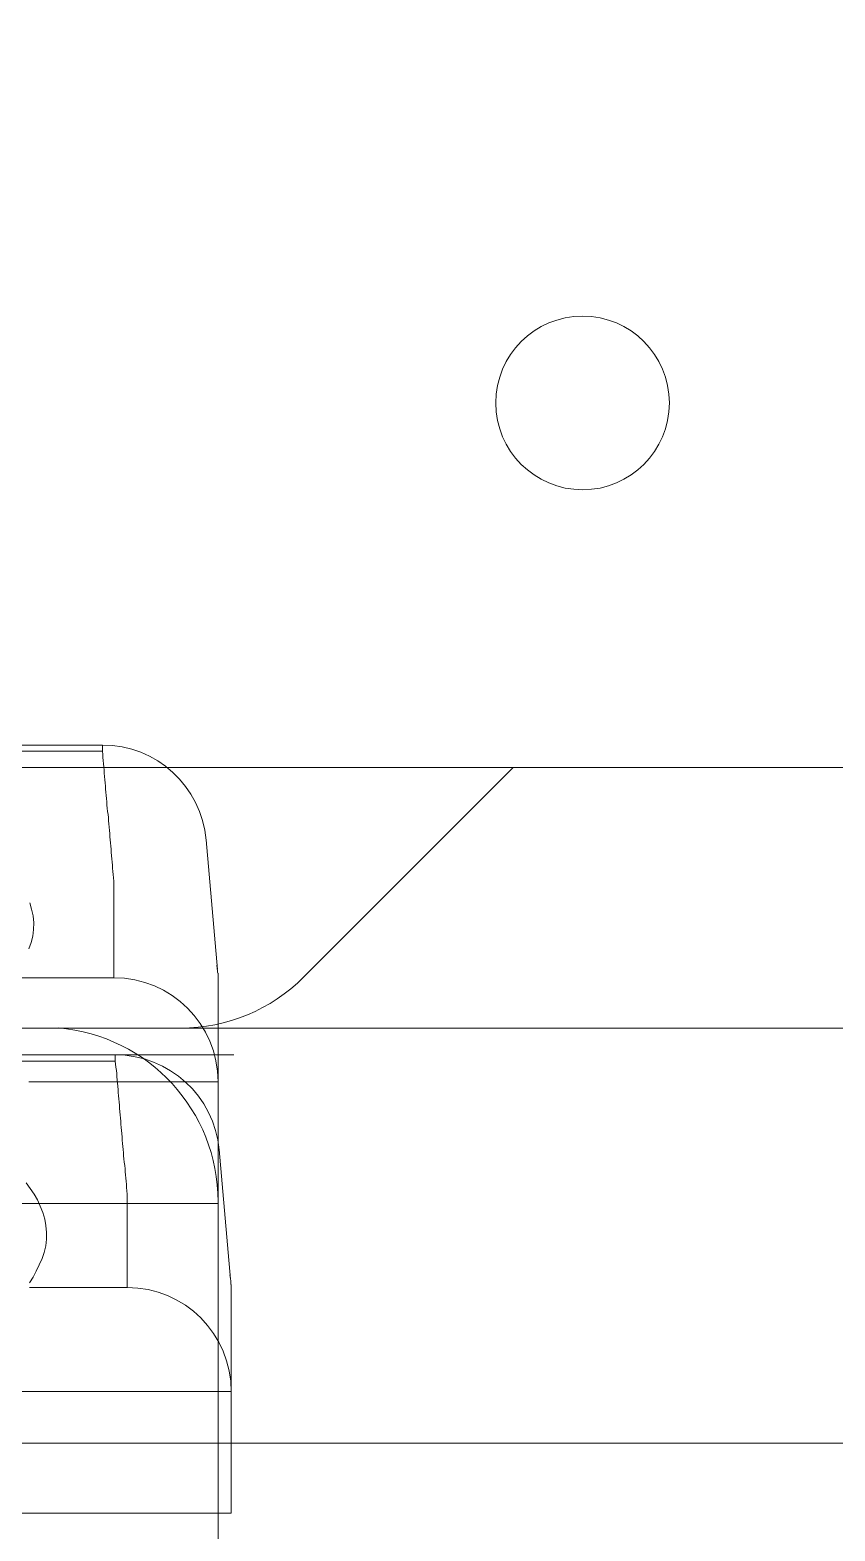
# Model space of a CAD drawing. Units: millimetres at full size, sheet at 1:30. Extents: x -17796 to 21385, y -23279 to 7734.
# Drawn here: x -2990.62 to -2967.43, y -22159.3 to -22116.08 of the extents above; entities that cross this region are included whole.
import ezdxf

# ---------------------------------------------------------------- set-up
doc = ezdxf.new("R2010")
doc.units = ezdxf.units.MM
doc.header["$LTSCALE"] = 30
for name, color, linetype, lineweight in [('2-1_', 7, 'Continuous', 9), ('2-3_', 7, 'Continuous', 9), ('E-C_境界線', 5, 'Continuous', 18), ('E-D_記号', 7, 'Continuous', 9)]:
    doc.layers.add(name, color=color, linetype=linetype, lineweight=lineweight)

# ---------------------------------------------------------------- blocks, each defined once
blk = doc.blocks.new('R')
at = {"layer": '2-1_'}
for p, q in [((-2184.35, -821.59), (-1523.16, -821.59)), ((-1605.89, -827.62), (-1599.85, -821.59)), ((-1545.62, -829.09), (-1676.29, -829.09))]:
    blk.add_line(p, q, dxfattribs=at)
blk.add_lwpolyline([(-1608.35, -834.11), (-1608.35, -849.09), (-1648.35, -849.09), (-1648.35, -834.07)], dxfattribs=at)
blk.add_circle((-1597.85, -811.09), 2.5, dxfattribs=at)
for centre, radius, start, end in [((-1609.42, -824.09), 5, 270.0009, 314.9988), ((-1613.37, -834.09), 5.022, 0.0532, 85.2562)]:
    blk.add_arc(centre, radius, start, end, dxfattribs=at)
blk = doc.blocks.new('KE1')
at = {"layer": '2-3_'}
for p, q in [((3.06, 10.35), (16.61, 10.35)), ((3.06, 10.35), (16.61, 10.35)), ((5.16, 10.17), (16.61, 10.17)), ((5.16, 10.17), (16.61, 10.17)), ((16.61, 10.35), (16.61, 10.17)), ((16.61, 10.35), (16.61, 10.17)), ((19.6, 7.62), (19.92, 3.89)), ((19.6, 7.62), (19.92, 3.89)), ((16.94, 5.4), (16.94, 3.78)), ((14.13, 3.65), (16.94, 3.65)), ((14.13, 3.65), (16.94, 3.65)), ((16.94, 3.78), (16.94, 3.65)), ((19.94, 0.96), (19.94, 3.65)), ((19.94, 0.96), (19.94, 3.65)), ((11.93, 1.43), (16.98, 1.43)), ((11.93, 1.43), (16.98, 1.43)), ((16.98, 1.43), (16.98, 1.25)), ((16.98, 1.25), (5.53, 1.25)), ((16.98, 1.25), (5.53, 1.25)), ((19.94, 0.65), (19.94, 0.96)), ((19.94, 0.65), (19.94, 0.96)), ((19.94, -2.85), (19.94, 0.65)), ((19.97, -1.3), (20.3, -5.03)), ((19.97, -1.3), (20.3, -5.03)), ((17.32, -5.14), (17.32, -2.58)), ((17.32, -5.14), (17.32, -2.58)), ((19.94, -2.85), (-20.06, -2.85)), ((13.28, -2.85), (19.94, -2.85)), ((17.32, -5.14), (17.32, -5.27)), ((17.32, -5.14), (17.32, -5.27)), ((14.51, -5.27), (17.32, -5.27)), ((14.51, -5.27), (17.32, -5.27)), ((20.32, -7.96), (20.32, -5.27)), ((20.32, -7.96), (20.32, -5.27)), ((20.32, -7.96), (20.32, -8.27)), ((20.32, -7.96), (20.32, -8.27)), ((20.32, -11.77), (20.32, -8.27)), ((20.32, -11.77), (20.32, -8.27)), ((-19.68, -11.77), (20.32, -11.77)), ((20.32, -11.77), (13.65, -11.77)), ((20.32, -11.77), (13.65, -11.77))]:
    blk.add_line(p, q, dxfattribs=at)
for points in [[(-2.44, 10.35), (1.81, 10.35), (3.06, 10.35), (16.61, 10.35)], [(-2.44, 10.35), (1.81, 10.35), (3.06, 10.35), (16.61, 10.35)], [(16.61, 10.17), (16.62, 10.08), (16.62, 9.99), (16.63, 9.9), (16.64, 9.81), (16.65, 9.72), (16.66, 9.63), (16.66, 9.54), (16.67, 9.44), (16.68, 9.35), (16.69, 9.26), (16.7, 9.17), (16.7, 9.08), (16.71, 8.99), (16.72, 8.9), (16.73, 8.81), (16.74, 8.71), (16.74, 8.62), (16.75, 8.53), (16.76, 8.44), (16.77, 8.35), (16.78, 8.26), (16.78, 8.17), (16.79, 8.08), (16.8, 7.98), (16.81, 7.89), (16.82, 7.8), (16.82, 7.71), (16.83, 7.62), (16.84, 7.53), (16.85, 7.44), (16.86, 7.35), (16.86, 7.26), (16.87, 7.16), (16.88, 7.07), (16.89, 6.98), (16.9, 6.89), (16.9, 6.8), (16.91, 6.71), (16.92, 6.62)], [(16.61, 10.17), (16.62, 10.08), (16.62, 9.99), (16.63, 9.9), (16.64, 9.81), (16.65, 9.72), (16.66, 9.63), (16.66, 9.54), (16.67, 9.44), (16.68, 9.35), (16.69, 9.26), (16.7, 9.17), (16.7, 9.08), (16.71, 8.99), (16.72, 8.9), (16.73, 8.81), (16.74, 8.71), (16.74, 8.62), (16.75, 8.53), (16.76, 8.44), (16.77, 8.35), (16.78, 8.26), (16.78, 8.17), (16.79, 8.08), (16.8, 7.98), (16.81, 7.89), (16.82, 7.8), (16.82, 7.71), (16.83, 7.62), (16.84, 7.53), (16.85, 7.44), (16.86, 7.35), (16.86, 7.26), (16.87, 7.16), (16.88, 7.07), (16.89, 6.98), (16.9, 6.89), (16.9, 6.8), (16.91, 6.71), (16.92, 6.62)], [(14.49, 4.48), (14.56, 4.66), (14.6, 4.85), (14.62, 5.04), (14.63, 5.23), (14.61, 5.43), (14.57, 5.62), (14.52, 5.81)], [(14.49, 4.48), (14.56, 4.66), (14.6, 4.85), (14.62, 5.04), (14.63, 5.23), (14.61, 5.43), (14.57, 5.62), (14.52, 5.81)], [(16.92, 6.62), (16.93, 6.53), (16.94, 6.43), (16.94, 6.34)], [(16.92, 6.62), (16.93, 6.53), (16.94, 6.43), (16.94, 6.34)], [(16.94, 5.4), (16.94, 5.43), (16.94, 5.47), (16.94, 5.5), (16.94, 5.53), (16.94, 5.56), (16.94, 5.59), (16.94, 5.62), (16.94, 5.65), (16.94, 5.69), (16.94, 5.72), (16.94, 5.75), (16.94, 5.78), (16.94, 5.81), (16.94, 5.84), (16.94, 5.87), (16.94, 5.9), (16.94, 5.94), (16.94, 5.97), (16.94, 6), (16.94, 6.03), (16.94, 6.06), (16.94, 6.09), (16.94, 6.12), (16.94, 6.15), (16.94, 6.19), (16.94, 6.22), (16.94, 6.25), (16.94, 6.28), (16.94, 6.31), (16.94, 6.34)], [(16.94, 5.4), (16.94, 5.43), (16.94, 5.47), (16.94, 5.5), (16.94, 5.53), (16.94, 5.56), (16.94, 5.59), (16.94, 5.62), (16.94, 5.65), (16.94, 5.69), (16.94, 5.72), (16.94, 5.75), (16.94, 5.78), (16.94, 5.81), (16.94, 5.84), (16.94, 5.87), (16.94, 5.9), (16.94, 5.94), (16.94, 5.97), (16.94, 6), (16.94, 6.03), (16.94, 6.06), (16.94, 6.09), (16.94, 6.12), (16.94, 6.15), (16.94, 6.19), (16.94, 6.22), (16.94, 6.25), (16.94, 6.28), (16.94, 6.31), (16.94, 6.34)], [(16.94, 5.4), (16.94, 3.78), (16.94, 3.65)], [(19.93, 3.78), (19.93, 3.78), (19.94, 3.78), (19.94, 3.78), (19.94, 3.77), (19.94, 3.77), (19.94, 3.77), (19.94, 3.77), (19.94, 3.77), (19.94, 3.76), (19.94, 3.76), (19.94, 3.76), (19.94, 3.76), (19.94, 3.76), (19.94, 3.75), (19.94, 3.75), (19.94, 3.75), (19.94, 3.75), (19.94, 3.75), (19.94, 3.74), (19.94, 3.74), (19.94, 3.74), (19.94, 3.74), (19.94, 3.74), (19.94, 3.74), (19.94, 3.73), (19.94, 3.73), (19.94, 3.73), (19.94, 3.73), (19.94, 3.73), (19.94, 3.72), (19.94, 3.72), (19.94, 3.72), (19.94, 3.72), (19.94, 3.72), (19.94, 3.71), (19.94, 3.71), (19.94, 3.71), (19.94, 3.71), (19.94, 3.71)], [(19.93, 3.78), (19.93, 3.78), (19.94, 3.78), (19.94, 3.78), (19.94, 3.77), (19.94, 3.77), (19.94, 3.77), (19.94, 3.77), (19.94, 3.77), (19.94, 3.76), (19.94, 3.76), (19.94, 3.76), (19.94, 3.76), (19.94, 3.76), (19.94, 3.75), (19.94, 3.75), (19.94, 3.75), (19.94, 3.75), (19.94, 3.75), (19.94, 3.74), (19.94, 3.74), (19.94, 3.74), (19.94, 3.74), (19.94, 3.74), (19.94, 3.74), (19.94, 3.73), (19.94, 3.73), (19.94, 3.73), (19.94, 3.73), (19.94, 3.73), (19.94, 3.72), (19.94, 3.72), (19.94, 3.72), (19.94, 3.72), (19.94, 3.72), (19.94, 3.71), (19.94, 3.71), (19.94, 3.71), (19.94, 3.71), (19.94, 3.71)], [(19.94, 3.71), (19.94, 3.7), (19.94, 3.7), (19.94, 3.7), (19.94, 3.7), (19.94, 3.7), (19.94, 3.69), (19.94, 3.69), (19.94, 3.69), (19.94, 3.69), (19.94, 3.69), (19.94, 3.69), (19.94, 3.68), (19.94, 3.68), (19.94, 3.68), (19.94, 3.68), (19.94, 3.68), (19.94, 3.67), (19.94, 3.67), (19.94, 3.67), (19.94, 3.67), (19.94, 3.67), (19.94, 3.66), (19.94, 3.66), (19.94, 3.66), (19.94, 3.66), (19.94, 3.66), (19.94, 3.65)], [(19.94, 3.71), (19.94, 3.7), (19.94, 3.7), (19.94, 3.7), (19.94, 3.7), (19.94, 3.7), (19.94, 3.69), (19.94, 3.69), (19.94, 3.69), (19.94, 3.69), (19.94, 3.69), (19.94, 3.69), (19.94, 3.68), (19.94, 3.68), (19.94, 3.68), (19.94, 3.68), (19.94, 3.68), (19.94, 3.67), (19.94, 3.67), (19.94, 3.67), (19.94, 3.67), (19.94, 3.67), (19.94, 3.66), (19.94, 3.66), (19.94, 3.66), (19.94, 3.66), (19.94, 3.66), (19.94, 3.65)], [(6.32, 1.43), (11.93, 1.43), (16.98, 1.43), (16.98, 1.25)], [(6.32, 1.43), (11.93, 1.43), (16.98, 1.43), (20.39, 1.43)], [(16.98, 1.25), (16.99, 1.16), (17, 1.07), (17.01, 0.98), (17.02, 0.89), (17.02, 0.8), (17.03, 0.71), (17.04, 0.62), (17.05, 0.52), (17.06, 0.43), (17.06, 0.34), (17.07, 0.25), (17.08, 0.16), (17.09, 0.07), (17.1, -0.02), (17.1, -0.11), (17.11, -0.21), (17.12, -0.3), (17.13, -0.39), (17.14, -0.48), (17.14, -0.57), (17.15, -0.66), (17.16, -0.75), (17.17, -0.84), (17.18, -0.94), (17.18, -1.03), (17.19, -1.12), (17.2, -1.21), (17.21, -1.3), (17.22, -1.39), (17.22, -1.48), (17.23, -1.57), (17.24, -1.66), (17.25, -1.76), (17.26, -1.85), (17.26, -1.94), (17.27, -2.03), (17.28, -2.12), (17.29, -2.21), (17.3, -2.3)], [(16.98, 1.25), (16.99, 1.16), (17, 1.07), (17.01, 0.98), (17.02, 0.89), (17.02, 0.8), (17.03, 0.71), (17.04, 0.62), (17.05, 0.52), (17.06, 0.43), (17.06, 0.34), (17.07, 0.25), (17.08, 0.16), (17.09, 0.07), (17.1, -0.02), (17.1, -0.11), (17.11, -0.21), (17.12, -0.3), (17.13, -0.39), (17.14, -0.48), (17.14, -0.57), (17.15, -0.66), (17.16, -0.75), (17.17, -0.84), (17.18, -0.94), (17.18, -1.03), (17.19, -1.12), (17.2, -1.21), (17.21, -1.3), (17.22, -1.39), (17.22, -1.48), (17.23, -1.57), (17.24, -1.66), (17.25, -1.76), (17.26, -1.85), (17.26, -1.94), (17.27, -2.03), (17.28, -2.12), (17.29, -2.21), (17.3, -2.3)], [(14.49, 0.65), (14.59, 0.65), (14.69, 0.65), (14.79, 0.65), (14.89, 0.65), (14.99, 0.65), (15.09, 0.65), (15.2, 0.65), (15.3, 0.65), (15.4, 0.65), (15.5, 0.65), (15.6, 0.65), (15.7, 0.65), (15.8, 0.65), (15.9, 0.65), (16, 0.65), (16.1, 0.65), (16.21, 0.65), (16.31, 0.65), (16.41, 0.65), (16.51, 0.65), (16.61, 0.65), (16.71, 0.65), (16.81, 0.65), (16.91, 0.65), (17.01, 0.65), (17.12, 0.65), (17.22, 0.65)], [(13.28, -2.85), (19.94, -2.85), (19.94, 0.65)], [(14.49, 0.65), (14.59, 0.65), (14.69, 0.65), (14.79, 0.65), (14.89, 0.65), (14.99, 0.65), (15.09, 0.65), (15.2, 0.65), (15.3, 0.65), (15.4, 0.65), (15.5, 0.65), (15.6, 0.65), (15.7, 0.65), (15.8, 0.65), (15.9, 0.65), (16, 0.65), (16.1, 0.65), (16.21, 0.65), (16.31, 0.65), (16.41, 0.65), (16.51, 0.65), (16.61, 0.65), (16.71, 0.65), (16.81, 0.65), (16.91, 0.65), (17.01, 0.65), (17.12, 0.65), (17.22, 0.65)], [(17.22, 0.65), (17.32, 0.65), (17.42, 0.65), (17.52, 0.65), (17.62, 0.65), (17.72, 0.65), (17.82, 0.65), (17.92, 0.65), (18.02, 0.65), (18.13, 0.65), (18.23, 0.65), (18.33, 0.65), (18.43, 0.65), (18.53, 0.65), (18.63, 0.65), (18.73, 0.65), (18.83, 0.65), (18.93, 0.65), (19.03, 0.65), (19.14, 0.65), (19.24, 0.65), (19.34, 0.65), (19.44, 0.65), (19.54, 0.65), (19.64, 0.65), (19.74, 0.65), (19.84, 0.65), (19.94, 0.65)], [(17.22, 0.65), (17.32, 0.65), (17.42, 0.65), (17.52, 0.65), (17.62, 0.65), (17.72, 0.65), (17.82, 0.65), (17.92, 0.65), (18.02, 0.65), (18.13, 0.65), (18.23, 0.65), (18.33, 0.65), (18.43, 0.65), (18.53, 0.65), (18.63, 0.65), (18.73, 0.65), (18.83, 0.65), (18.93, 0.65), (19.03, 0.65), (19.14, 0.65), (19.24, 0.65), (19.34, 0.65), (19.44, 0.65), (19.54, 0.65), (19.64, 0.65), (19.74, 0.65), (19.84, 0.65), (19.94, 0.65)], [(14.41, -2.26), (14.53, -2.42), (14.64, -2.58), (14.74, -2.75), (14.82, -2.93), (14.89, -3.11), (14.95, -3.3), (14.98, -3.49), (15, -3.69), (15, -3.88), (14.98, -4.07), (14.93, -4.26), (14.87, -4.44), (14.79, -4.62), (14.7, -4.8), (14.61, -4.97), (14.51, -5.14)], [(14.41, -2.26), (14.53, -2.42), (14.64, -2.58), (14.74, -2.75), (14.82, -2.93), (14.89, -3.11), (14.95, -3.3), (14.98, -3.49), (15, -3.69), (15, -3.88), (14.98, -4.07), (14.93, -4.26), (14.87, -4.44), (14.79, -4.62), (14.7, -4.8), (14.61, -4.97), (14.51, -5.14)], [(17.3, -2.3), (17.3, -2.39), (17.31, -2.49), (17.32, -2.58)], [(17.3, -2.3), (17.3, -2.39), (17.31, -2.49), (17.32, -2.58)], [(20.31, -5.14), (20.31, -5.14), (20.31, -5.14), (20.31, -5.14), (20.31, -5.15), (20.31, -5.15), (20.31, -5.15), (20.31, -5.15), (20.31, -5.15), (20.31, -5.16), (20.31, -5.16), (20.31, -5.16), (20.31, -5.16), (20.31, -5.16), (20.31, -5.17), (20.31, -5.17), (20.31, -5.17), (20.31, -5.17), (20.31, -5.17), (20.31, -5.18), (20.31, -5.18), (20.31, -5.18), (20.31, -5.18), (20.31, -5.18), (20.32, -5.18), (20.32, -5.19), (20.32, -5.19), (20.32, -5.19), (20.32, -5.19), (20.32, -5.19), (20.32, -5.2), (20.32, -5.2), (20.32, -5.2), (20.32, -5.2), (20.32, -5.2), (20.32, -5.21), (20.32, -5.21), (20.32, -5.21), (20.32, -5.21), (20.32, -5.21)], [(20.31, -5.14), (20.31, -5.14), (20.31, -5.14), (20.31, -5.14), (20.31, -5.15), (20.31, -5.15), (20.31, -5.15), (20.31, -5.15), (20.31, -5.15), (20.31, -5.16), (20.31, -5.16), (20.31, -5.16), (20.31, -5.16), (20.31, -5.16), (20.31, -5.17), (20.31, -5.17), (20.31, -5.17), (20.31, -5.17), (20.31, -5.17), (20.31, -5.18), (20.31, -5.18), (20.31, -5.18), (20.31, -5.18), (20.31, -5.18), (20.32, -5.18), (20.32, -5.19), (20.32, -5.19), (20.32, -5.19), (20.32, -5.19), (20.32, -5.19), (20.32, -5.2), (20.32, -5.2), (20.32, -5.2), (20.32, -5.2), (20.32, -5.2), (20.32, -5.21), (20.32, -5.21), (20.32, -5.21), (20.32, -5.21), (20.32, -5.21)], [(20.32, -5.21), (20.32, -5.22), (20.32, -5.22), (20.32, -5.22), (20.32, -5.22), (20.32, -5.22), (20.32, -5.23), (20.32, -5.23), (20.32, -5.23), (20.32, -5.23), (20.32, -5.23), (20.32, -5.23), (20.32, -5.24), (20.32, -5.24), (20.32, -5.24), (20.32, -5.24), (20.32, -5.24), (20.32, -5.25), (20.32, -5.25), (20.32, -5.25), (20.32, -5.25), (20.32, -5.25), (20.32, -5.26), (20.32, -5.26), (20.32, -5.26), (20.32, -5.26), (20.32, -5.26), (20.32, -5.27)], [(20.32, -5.21), (20.32, -5.22), (20.32, -5.22), (20.32, -5.22), (20.32, -5.22), (20.32, -5.22), (20.32, -5.23), (20.32, -5.23), (20.32, -5.23), (20.32, -5.23), (20.32, -5.23), (20.32, -5.23), (20.32, -5.24), (20.32, -5.24), (20.32, -5.24), (20.32, -5.24), (20.32, -5.24), (20.32, -5.25), (20.32, -5.25), (20.32, -5.25), (20.32, -5.25), (20.32, -5.25), (20.32, -5.26), (20.32, -5.26), (20.32, -5.26), (20.32, -5.26), (20.32, -5.26), (20.32, -5.27)], [(-13.01, -8.27), (13.65, -8.27), (19.32, -8.27)], [(13.65, -11.77), (13.65, -8.27), (19.32, -8.27)], [(19.32, -8.27), (19.34, -8.27), (19.37, -8.27), (19.39, -8.27), (19.42, -8.27), (19.44, -8.27), (19.46, -8.27), (19.49, -8.27), (19.51, -8.27), (19.53, -8.27), (19.56, -8.27), (19.58, -8.27), (19.61, -8.27), (19.63, -8.27), (19.65, -8.27), (19.68, -8.27), (19.7, -8.27), (19.72, -8.27), (19.75, -8.27), (19.77, -8.27), (19.8, -8.27), (19.82, -8.27), (19.84, -8.27), (19.87, -8.27), (19.89, -8.27), (19.92, -8.27), (19.94, -8.27), (19.96, -8.27), (19.99, -8.27), (20.01, -8.27), (20.03, -8.27), (20.06, -8.27), (20.08, -8.27), (20.11, -8.27), (20.13, -8.27), (20.15, -8.27), (20.18, -8.27), (20.2, -8.27), (20.22, -8.27), (20.25, -8.27)], [(19.32, -8.27), (19.34, -8.27), (19.37, -8.27), (19.39, -8.27), (19.42, -8.27), (19.44, -8.27), (19.46, -8.27), (19.49, -8.27), (19.51, -8.27), (19.53, -8.27), (19.56, -8.27), (19.58, -8.27), (19.61, -8.27), (19.63, -8.27), (19.65, -8.27), (19.68, -8.27), (19.7, -8.27), (19.72, -8.27), (19.75, -8.27), (19.77, -8.27), (19.8, -8.27), (19.82, -8.27), (19.84, -8.27), (19.87, -8.27), (19.89, -8.27), (19.92, -8.27), (19.94, -8.27), (19.96, -8.27), (19.99, -8.27), (20.01, -8.27), (20.03, -8.27), (20.06, -8.27), (20.08, -8.27), (20.11, -8.27), (20.13, -8.27), (20.15, -8.27), (20.18, -8.27), (20.2, -8.27), (20.22, -8.27), (20.25, -8.27)], [(20.25, -8.27), (20.27, -8.27), (20.3, -8.27), (20.32, -8.27)], [(20.25, -8.27), (20.27, -8.27), (20.3, -8.27), (20.32, -8.27)]]:
    blk.add_lwpolyline(points, dxfattribs=at)
for centre, radius, start, end in [((16.61, 7.35), 3, 5, 90), ((16.61, 7.35), 3, 5, 90), ((16.69, 3.48), 3.254, 7.2433, 9.3953), ((16.69, 3.48), 3.254, 7.2433, 9.3953), ((16.69, 3.48), 3.254, 5.2604, 7.2433), ((16.69, 3.48), 3.254, 5.2604, 7.2433), ((16.94, 0.65), 3, 360, 90), ((16.94, 0.65), 3, 360, 90), ((16.98, -1.57), 3, 5, 90), ((16.98, -1.57), 3, 5, 90), ((17.07, -5.44), 3.254, 5.2604, 9.3953), ((17.07, -5.44), 3.254, 5.2604, 9.3953), ((17.32, -8.27), 3, 0, 90), ((17.32, -8.27), 3, 0, 90)]:
    blk.add_arc(centre, radius, start, end, dxfattribs=at)

msp = doc.modelspace()

# ---------------------------------------------------------------- linework, layer by layer
at = {"layer": 'E-D_記号'}
msp.add_lwpolyline([(-3002.71, -20036.77), (-3002.71, -22156.77), (-2412.71, -22156.77), (-2412.71, -20036.77)], close=True, dxfattribs=at)

# ---------------------------------------------------------------- block references
at = {"layer": 'E-C_境界線'}
for name, p in [('R', (-1376.85, -21315.73)), ('KE1', (-3005.14, -22147.02))]:
    msp.add_blockref(name, p, dxfattribs=at)

doc.saveas('drawing.dxf')
